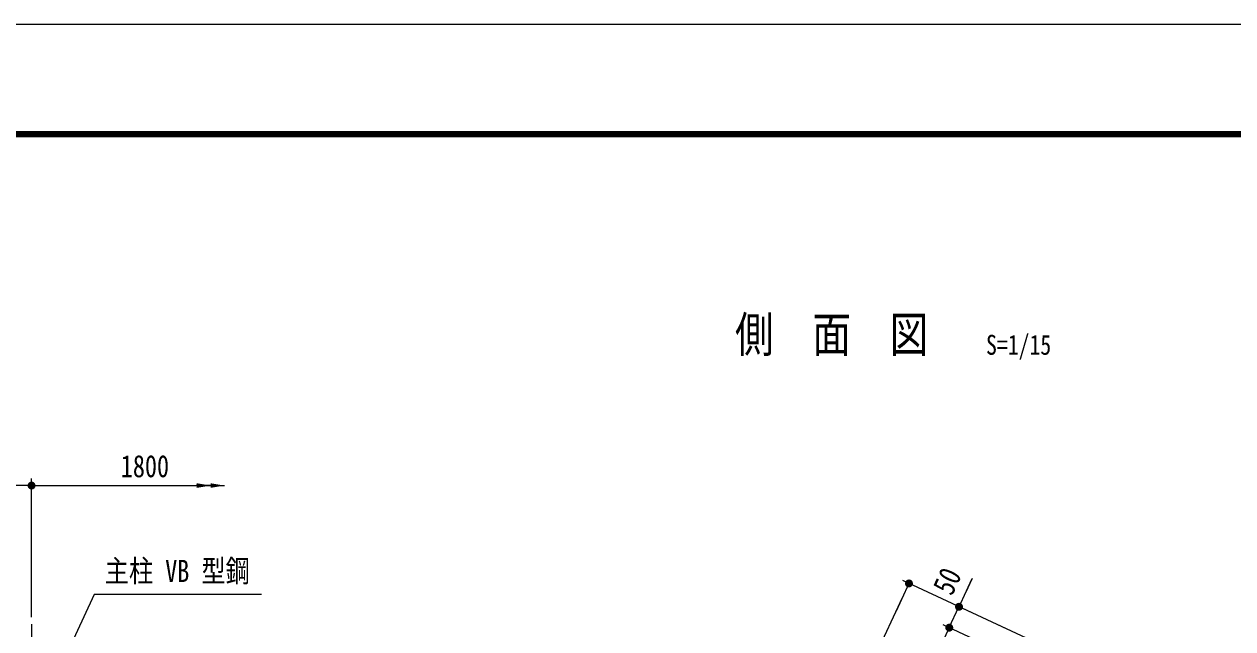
# Model space of a CAD drawing. Units: millimetres, scale not verified. Extents: x -4455 to 4455, y -3150 to 3150.
# Drawn here: x -1509 to 1117, y 1837 to 3150 of the extents above; entities that cross this region are included whole.
import ezdxf
from ezdxf.enums import TextEntityAlignment as Align

# ---------------------------------------------------------------- set-up
doc = ezdxf.new("R2010")
doc.units = ezdxf.units.MM
doc.header["$LTSCALE"] = 30
doc.linetypes.add('USER1', pattern=[2, 1.25, -0.25, 0.25, -0.25])
doc.linetypes.add('USER4', pattern=[1.125, 0.75, -0.125, 0.125, -0.125])
for name, color, linetype, lineweight in [('0-0_D-STR-TXT', 3, 'Continuous', 13), ('0-3_D-STR-DIM', 4, 'Continuous', 13), ('0-4_D-BMK', 2, 'USER4', 13), ('0-B_SUNPOU', 1, 'Continuous', 18), ('1-1_D-TTL', 7, 'Continuous', 9)]:
    doc.layers.add(name, color=color, linetype=linetype, lineweight=lineweight)
doc.layers.add('0-8_D-TTL-TXT', color=7, linetype='Continuous')
doc.styles.add('ＭＳ ゴシック', font='')
doc.styles.get('ＭＳ ゴシック').set_extended_font_data('MS Gothic')

# ---------------------------------------------------------------- blocks, each defined once
blk = doc.blocks.new('M1')
at = {"layer": '0-B_SUNPOU'}
blk.add_line((-7.5, 0), (-57.86, 0), dxfattribs=at)
for points in [[(0, 0), (-7.5, 0), (-7.44, 0.94)], [(0, 0), (-7.44, -0.94), (-7.5, 0)], [(0, 0), (-7.44, 0.94), (-7.26, 1.87)], [(0, 0), (-7.26, -1.87), (-7.44, -0.94)], [(0, 0), (-7.26, 1.87), (-6.97, 2.76)], [(0, 0), (-6.97, -2.76), (-7.26, -1.87)], [(0, 0), (-6.97, 2.76), (-6.57, 3.61)], [(0, 0), (-6.57, -3.61), (-6.97, -2.76)], [(0, 0), (-6.57, 3.61), (-6.07, 4.41)], [(0, 0), (-6.07, -4.41), (-6.57, -3.61)], [(0, 0), (-6.07, 4.41), (-5.47, 5.13)], [(0, 0), (-5.47, -5.13), (-6.07, -4.41)], [(0, 0), (-5.47, 5.13), (-4.78, 5.78)], [(0, 0), (-4.78, -5.78), (-5.47, -5.13)], [(0, 0), (-4.78, 5.78), (-4.02, 6.33)], [(0, 0), (-4.02, -6.33), (-4.78, -5.78)], [(0, 0), (-4.02, 6.33), (-3.19, 6.79)], [(0, 0), (-3.19, -6.79), (-4.02, -6.33)], [(0, 0), (-3.19, 6.79), (-2.32, 7.13)], [(0, 0), (-2.32, -7.13), (-3.19, -6.79)], [(0, 0), (-2.32, 7.13), (-1.41, 7.37)], [(0, 0), (-1.41, -7.37), (-2.32, -7.13)], [(0, 0), (-1.41, 7.37), (-0.47, 7.49)], [(0, 0), (-0.47, -7.49), (-1.41, -7.37)], [(0, 0), (-0.47, 7.49), (0.47, 7.49)], [(0, 0), (0.47, -7.49), (-0.47, -7.49)], [(0, 0), (0.47, 7.49), (1.41, 7.37)], [(0, 0), (1.41, 7.37), (2.32, 7.13)], [(0, 0), (2.32, 7.13), (3.19, 6.79)], [(0, 0), (3.19, 6.79), (4.02, 6.33)], [(0, 0), (4.02, 6.33), (4.78, 5.78)], [(0, 0), (4.78, 5.78), (5.47, 5.13)], [(0, 0), (5.47, 5.13), (6.07, 4.41)], [(0, 0), (6.07, 4.41), (6.57, 3.61)], [(0, 0), (6.57, 3.61), (6.97, 2.76)], [(0, 0), (6.97, 2.76), (7.26, 1.87)], [(0, 0), (7.26, 1.87), (7.44, 0.94)], [(0, 0), (7.44, 0.94), (7.5, 0)], [(0, 0), (1.41, -7.37), (0.47, -7.49)], [(0, 0), (2.32, -7.13), (1.41, -7.37)], [(0, 0), (3.19, -6.79), (2.32, -7.13)], [(0, 0), (4.02, -6.33), (3.19, -6.79)], [(0, 0), (4.78, -5.78), (4.02, -6.33)], [(0, 0), (5.47, -5.13), (4.78, -5.78)], [(0, 0), (6.07, -4.41), (5.47, -5.13)], [(0, 0), (6.57, -3.61), (6.07, -4.41)], [(0, 0), (6.97, -2.76), (6.57, -3.61)], [(0, 0), (7.26, -1.87), (6.97, -2.76)], [(0, 0), (7.44, -0.94), (7.26, -1.87)], [(0, 0), (7.5, 0), (7.44, -0.94)]]:
    blk.add_solid(points, dxfattribs=at)

msp = doc.modelspace()

# ---------------------------------------------------------------- linework, layer by layer
at = {"layer": '0-0_D-STR-TXT', "color": 7, "lineweight": 9}
msp.add_lwpolyline([(-993.71, 1911.09), (-1357.08, 1911.09), (-1470.55, 1666.95)], dxfattribs=at)
at = {"layer": '0-3_D-STR-DIM', "color": 1, "lineweight": 18}
for p, q in [((-1493.24, 1861.63), (-1493.24, 2162.89)), ((536.81, 1915.77), (551.39, 1947.04)), ((668.74, 1816.19), (399.88, 1941.56)), ((398.89, 1903.95), (237.87, 1558.65)), ((501.1, 1839.19), (522.23, 1884.5)), ((668.74, 1816.19), (508.63, 1890.84)), ((647.61, 1770.87), (487.5, 1845.53)), ((647.61, 1770.87), (487.5, 1845.53))]:
    msp.add_line(p, q, dxfattribs=at)
at = {"layer": '0-3_D-STR-DIM', "color": 1}
for p, q in [((-1488.81, 2147.89), (-1101.88, 2147.89)), ((-1093.84, 2147.89), (-1135.68, 2147.89))]:
    msp.add_line(p, q, dxfattribs=at)
at = {"layer": '0-3_D-STR-DIM', "color": 7, "lineweight": 9}
for p, q in [((-1160.44, 2147.89), (-1105.8, 2147.89)), ((-1128.9, 2147.89), (-1074.26, 2147.89))]:
    msp.add_line(p, q, dxfattribs=at)
at = {"layer": '0-3_D-STR-DIM', "color": 7}
for points in [[(-1134.26, 2152.89), (-1134.26, 2142.89), (-1104.26, 2147.89)], [(-1104.26, 2152.89), (-1104.26, 2142.89), (-1074.26, 2147.89)]]:
    msp.add_solid(points, dxfattribs=at)
at = {"layer": '0-4_D-BMK', "linetype": 'USER1'}
msp.add_line((-1493.24, 1846.63), (-1493.24, -480.83), dxfattribs=at)
at = {"layer": '1-1_D-TTL', "color": 2, "lineweight": 18}
msp.add_lwpolyline([(-4454.84, 3150.24), (4454.86, 3150.24), (4454.86, -3150.19), (-4454.84, -3150.19)], close=True, dxfattribs=at)
at = {"layer": '1-1_D-TTL'}
for points in [[(-4168.46, 2916.89), (4168.47, 2916.89), (4168.47, -2916.84), (-4168.46, -2916.84)], [(-4165.8, 2914.24), (4165.82, 2914.24), (4165.82, -2914.19), (-4165.8, -2914.19)], [(-4163.15, 2911.59), (4163.17, 2911.59), (4163.17, -2911.54), (-4163.15, -2911.54)], [(-4160.5, 2908.94), (4160.52, 2908.94), (4160.52, -2908.88), (-4160.5, -2908.88)], [(-4157.85, 2906.28), (4157.87, 2906.28), (4157.87, -2906.23), (-4157.85, -2906.23)]]:
    msp.add_lwpolyline(points, close=True, dxfattribs=at)

# ---------------------------------------------------------------- block references
at = {"layer": '0-3_D-STR-DIM', "xscale": 1.15, "yscale": 1.15}
msp.add_blockref('M1', (-1493.24, 2147.89), dxfattribs=at)
for p, rotation in [((413.47, 1935.22), 65), ((522.23, 1884.5), 245), ((501.1, 1839.19), 65), ((501.1, 1839.19), 65)]:
    msp.add_blockref('M1', p, dxfattribs=dict(at, rotation=rotation))

# ---------------------------------------------------------------- texts
at = {"layer": '0-0_D-STR-TXT', "style": 'ＭＳ ゴシック', "width": 0.8}
msp.add_text('主柱 VB 型鋼', height=48.17, dxfattribs=at).set_placement((-1334.15, 1923.81), align=Align.BOTTOM_LEFT)
at = {"layer": '0-3_D-STR-DIM', "color": 3, "style": 'ＭＳ ゴシック', "width": 0.8}
msp.add_text('1800', height=48.17, dxfattribs=at).set_placement((-1299.34, 2151.55), align=Align.BOTTOM_LEFT)
msp.add_text('50', height=48.17, rotation=65, dxfattribs=at).set_placement((520.07, 1900.33), align=Align.BOTTOM_LEFT)
at = {"layer": '0-8_D-TTL-TXT', "style": 'ＭＳ ゴシック', "width": 0.8}
msp.add_text('側\u3000面\u3000図', height=76.98, dxfattribs=at).set_placement((35.44, 2414.66), align=Align.BOTTOM_LEFT)
at = {"layer": '0-8_D-TTL-TXT', "color": 3, "style": 'ＭＳ ゴシック', "width": 0.8}
msp.add_text('S=1/15', height=43.33, dxfattribs=at).set_placement((581.04, 2419.04), align=Align.BOTTOM_LEFT)

doc.saveas('drawing.dxf')
